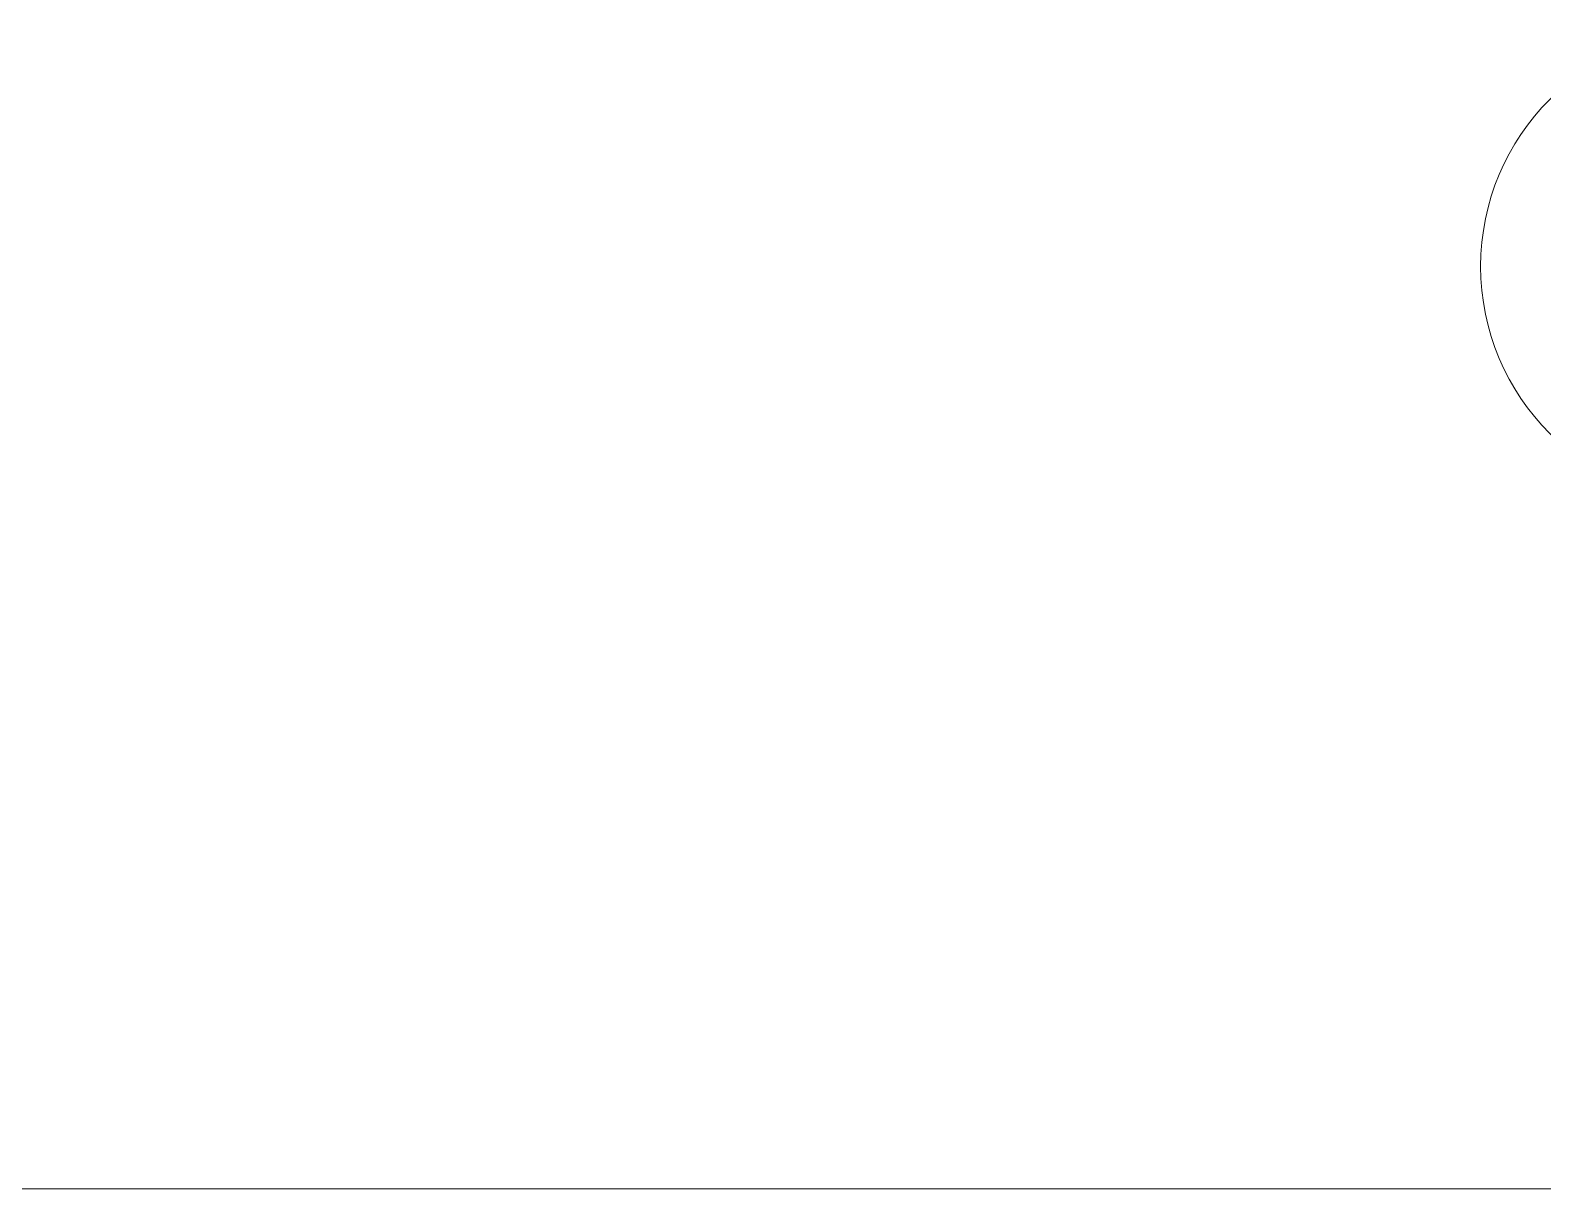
# Model space of a CAD drawing. Header units: inches. Extents: x -4294 to -464, y 9706 to 12475.
# Drawn here: x -2714.6 to -2522.4, y 12326.6 to 12473.7 of the extents above; entities that cross this region are included whole.
import ezdxf

# ---------------------------------------------------------------- set-up
doc = ezdxf.new("R2010")
doc.units = ezdxf.units.IN
doc.header["$MEASUREMENT"] = 0
for name, color, linetype, lineweight in [('0-1', 7, 'Continuous', 5), ('0-6', 165, 'Continuous', 5), ('C-TOPO', 7, 'Continuous', 9), ('S-GRID-IDEN-1', 147, 'Continuous', 9)]:
    doc.layers.add(name, color=color, linetype=linetype, lineweight=lineweight)

# ---------------------------------------------------------------- blocks, each defined once
blk = doc.blocks.new('CTR  - Topography_rvt-1-FLOOR PLAN - 1ST FLOOR')
at = {"layer": 'C-TOPO'}
for p, q in [((-2642.52, 12326.59), (-2809.28, 12326.59)), ((-2642.52, 12326.59), (-2809.28, 12326.59)), ((-2404.52, 12326.59), (-2642.52, 12326.59)), ((-2404.52, 12326.59), (-2642.52, 12326.59))]:
    blk.add_line(p, q, dxfattribs=at)
blk = doc.blocks.new('Grid - Grid Head - Circle-50561-FLOOR PLAN - 1ST FLOOR')
at = {"layer": 'S-GRID-IDEN-1'}
for start, end in [(360, 180), (180, 360)]:
    blk.add_arc((0, 0), 0.25, start, end, dxfattribs=at)
blk = doc.blocks.new('CTR - 1st Phase - Shell_rvt-1-FLOOR PLAN - 1ST FLOOR')
at = {"layer": '0-6', "xscale": 120, "yscale": 120, "zscale": 120}
blk.add_blockref('Grid - Grid Head - Circle-50561-FLOOR PLAN - 1ST FLOOR', (-2500.32, 12443.74), dxfattribs=at)

msp = doc.modelspace()

# ---------------------------------------------------------------- block references
at = {"layer": '0-1'}
for name in ['CTR - 1st Phase - Shell_rvt-1-FLOOR PLAN - 1ST FLOOR', 'CTR  - Topography_rvt-1-FLOOR PLAN - 1ST FLOOR']:
    msp.add_blockref(name, (0, 0), dxfattribs=at)

doc.saveas('drawing.dxf')
